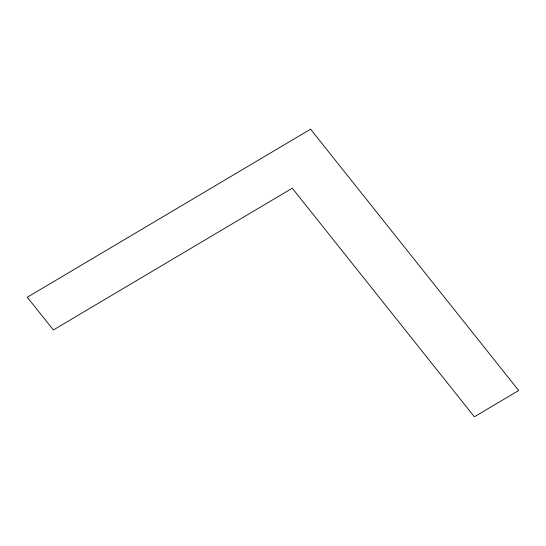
<?xml version="1.0" encoding="UTF-8"?>
<svg xmlns="http://www.w3.org/2000/svg" width="546" height="546" viewBox="0 0 546 546"><rect width="100%" height="100%" fill="white"/><g stroke="black" fill="none" stroke-linecap="round" stroke-linejoin="round"><path stroke-width="0.82" d="M310.565 129.19L27.3 297.256L53.358 329.975L292.287 188.213L474.372 416.81L518.7 390.506L310.565 129.19"/></g></svg>
